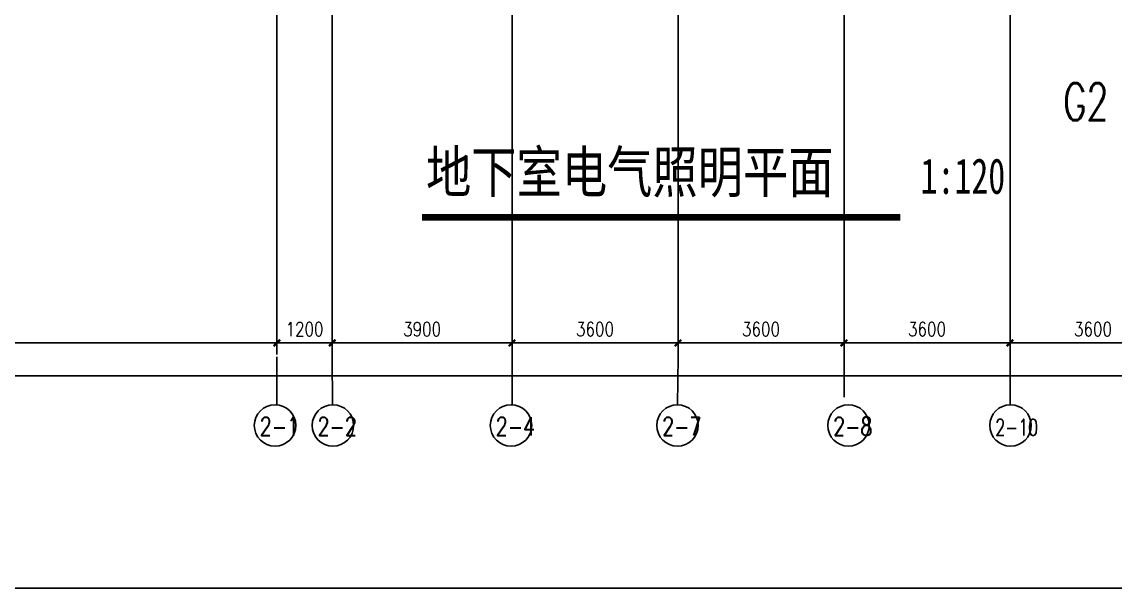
# Model space of a CAD drawing. Extents: x -170759 to 304867, y -311201 to 112352.
# Drawn here: x -56046 to -32336, y -137495 to -125207 of the extents above; entities that cross this region are included whole.
import ezdxf

# ---------------------------------------------------------------- set-up
doc = ezdxf.new("R2010")
doc.units = 0
doc.linetypes.add('DOT2', pattern=[0.125, 0, -0.125])
doc.linetypes.add('DOTE', pattern=[2.42, 2, -0.2, 0.02, -0.2])
doc.layers.get('0').update_dxf_attribs({"linetype": 'CONTINUOUS'})
for name, color, linetype in [('4', 2, 'DOT2'), ('AXIS', 3, 'CONTINUOUS'), ('DOTE', 251, 'CONTINUOUS'), ('TC', 253, 'CONTINUOUS'), ('TEXT', 6, 'CONTINUOUS')]:
    doc.layers.add(name, color=color, linetype=linetype)
doc.styles.add('-黑体', font='SIMHEI.TTF', dxfattribs={"width": 0.8})
doc.styles.add('DIM_FONT', font='SIMPLEX.shx', dxfattribs={"width": 0.8})
doc.styles.add('HZTXT', font='txt.shx', dxfattribs={"width": 0.8, "bigfont": 'hztxt.shx'})
doc.styles.add('SONG', font='SimSun.ttf', dxfattribs={"height": 600})
doc.styles.add('STYLE1', font='txt.shx', dxfattribs={"width": 0.8, "bigfont": 'HZTXT.shx'})
doc.dimstyles.new('NORMAL', dxfattribs={"dimtxt": 300, "dimasz": 1, "dimexe": 250, "dimexo": 300, "dimgap": 150, "dimtad": 1, "dimdec": 0, "dimzin": 0, "dimdsep": 46, "dimtxsty": 'DIM_FONT', "dimblk": '_DIMX', "dimblk1": '_DIMX', "dimblk2": '_DIMX', "dimsah": 1, "dimcen": 2.5, "dimclrt": 7, "dimadec": 0, "dimazin": 0, "dimtfac": 1, "dimtdec": 0, "dimtix": 1, "dimtmove": 2, "dimatfit": 3, "dimldrblk": '_DIMX', "dimfxl": 0, "dimtolj": 1, "dimtzin": 0, "dimarcsym": 0})

# ---------------------------------------------------------------- blocks, each defined once
blk = doc.blocks.new('_DIMX')
blk.add_line((-150, 0), (150, 0))
at = {"const_width": 50}
blk.add_lwpolyline([(-70, -70), (70, 70)], dxfattribs=at)

msp = doc.modelspace()

# ---------------------------------------------------------------- linework, layer by layer
msp.add_lwpolyline([(-105851.41103, -67940.96664), (-7344.01912, -67940.96664), (-7344.01912, -137495.39095), (-105851.41103, -137495.39095)], close=True)
at = {"layer": 'AXIS'}
for p, q in [((-50516.48801, -132473.98361, 0), (-50516.48801, -133515.81529, 0)), ((-49316.48801, -132473.98361, 0), (-49312.24358, -133515.9548, 0)), ((-45416.48801, -132473.98361, 0), (-45416.48801, -133515.81529, 0)), ((-41816.48801, -132473.98361, 0), (-41830.93643, -133515.81529, 0)), ((-38216.48801, -132473.98361, 0), (-38216.48801, -133349.00207, 0)), ((-34616.48801, -132473.98361, 0), (-34616.48801, -133349.00207, 0))]:
    msp.add_line(p, q, dxfattribs=at)
at = {"layer": 'DOTE', "color": 251, "linetype": 'DOTE', "ltscale": 0.5}
for p, q in [((-50516.48801, -108896.22882, 0), (-50516.48801, -132369.20729, 0)), ((-38216.48801, -114557.31182, 0), (-38216.48801, -132689.54329, 0)), ((-45416.48801, -116117.31182, 0), (-45416.48801, -132689.54329, 0)), ((-41816.48801, -116117.31182, 0), (-41816.48801, -132689.54329, 0)), ((-49316.48801, -120317.31182, 0), (-49316.48801, -132689.54329, 0)), ((-34616.48801, -124412.63932, 0), (-34616.48801, -133515.93786, 0))]:
    msp.add_line(p, q, dxfattribs=at)
at = {"layer": 'TC'}
for centre in [(-50555.26123, -133965.58327, 0), (-49300.81269, -133965.58327, 0), (-45438.13685, -133965.58327, 0), (-41828.65915, -133965.58327, 0), (-38119.85507, -133965.58327, 0), (-34605.74441, -133965.58327, 0)]:
    msp.add_circle(centre, 449.77374, dxfattribs=at)
at = {"layer": 'TEXT', "color": 3, "const_width": 144}
msp.add_lwpolyline([(-47366.80134, -129447.03162), (-36993.44982, -129447.03162)], dxfattribs=at)

# ---------------------------------------------------------------- texts
at = {"layer": '4', "style": 'STYLE1'}
for s, height, width, p in [('2-1', 400, 0.75, (-50885.25818, -134185.76036, 0)), ('2-2', 400, 0.75, (-49630.80963, -134185.76036, 0)), ('2-4', 400, 0.75, (-45768.1338, -134185.76036, 0)), ('2-7', 400, 0.75, (-42158.6561, -134185.76036, 0)), ('2-8', 400, 0.75, (-38449.85202, -134185.76036, 0)), ('2-10', 360, 0.7, (-34935.74136, -134185.76036, 0))]:
    msp.add_text(s, height=height, dxfattribs=dict(at, width=width)).set_placement(p)
at = {"layer": 'TEXT', "color": 3, "width": 0.7}
for s, height, style, p in [('G2', 800, 'HZTXT', (-33463.21511, -127340.59309)), ('1:120', 771.428571, '-黑体', (-36556.45798, -128938.86829, 0))]:
    msp.add_text(s, height=height, dxfattribs=dict(at, style=style)).set_placement(p)
at = {"layer": 'TEXT', "color": 3, "ltscale": 1000, "style": 'SONG', "width": 0.8}
msp.add_text('地下室电气照明平面', height=900, dxfattribs=at).set_placement((-47281.75931, -128913.66588, 0))

# ---------------------------------------------------------------- dimensions: what is measured, and where the dimension line sits
at = {"layer": 'AXIS'}
msp.add_linear_dim(base=(-50516.48801, -132175.56494), p1=(-65116.48801, -131236.69583, 0), p2=(-50516.48801, -131236.69583, 0), dimstyle='NORMAL', dxfattribs=at).render()
at = {"layer": 'TC'}
for base, p1, p2 in [((-18486.48801, -132890.93521), (-97146.48801, -130937.31182), (-18486.48801, -130637.31182)), ((-49316.48801, -132174.94894), (-50516.48801, -132473.98361, 0), (-49316.48801, -132473.98361, 0))]:
    msp.add_linear_dim(base=base, p1=p1, p2=p2, dimstyle='NORMAL', dxfattribs=at).render()
for base, p1, p2 in [((-45416.48801, -132174.94894), (-49316.48801, -132473.98361, 0), (-45416.48801, -132174.94894, 0)), ((-41816.48801, -132174.94894), (-45416.48801, -132174.94894, 0), (-41816.48801, -132174.94894, 0)), ((-38216.48801, -132174.94894), (-41816.48801, -132174.94894, 0), (-38216.48801, -132174.94894, 0)), ((-34616.48801, -132174.94894), (-38216.48801, -132174.94894, 0), (-34616.48801, -132473.98361, 0)), ((-31016.48801, -132174.94894), (-34616.48801, -132473.98361, 0), (-31016.48801, -132473.98361, 0))]:
    msp.add_linear_dim(base=base, p1=p1, p2=p2, dimstyle='NORMAL', override={"dimse1": 1}, dxfattribs=at).render()

doc.saveas('drawing.dxf')
